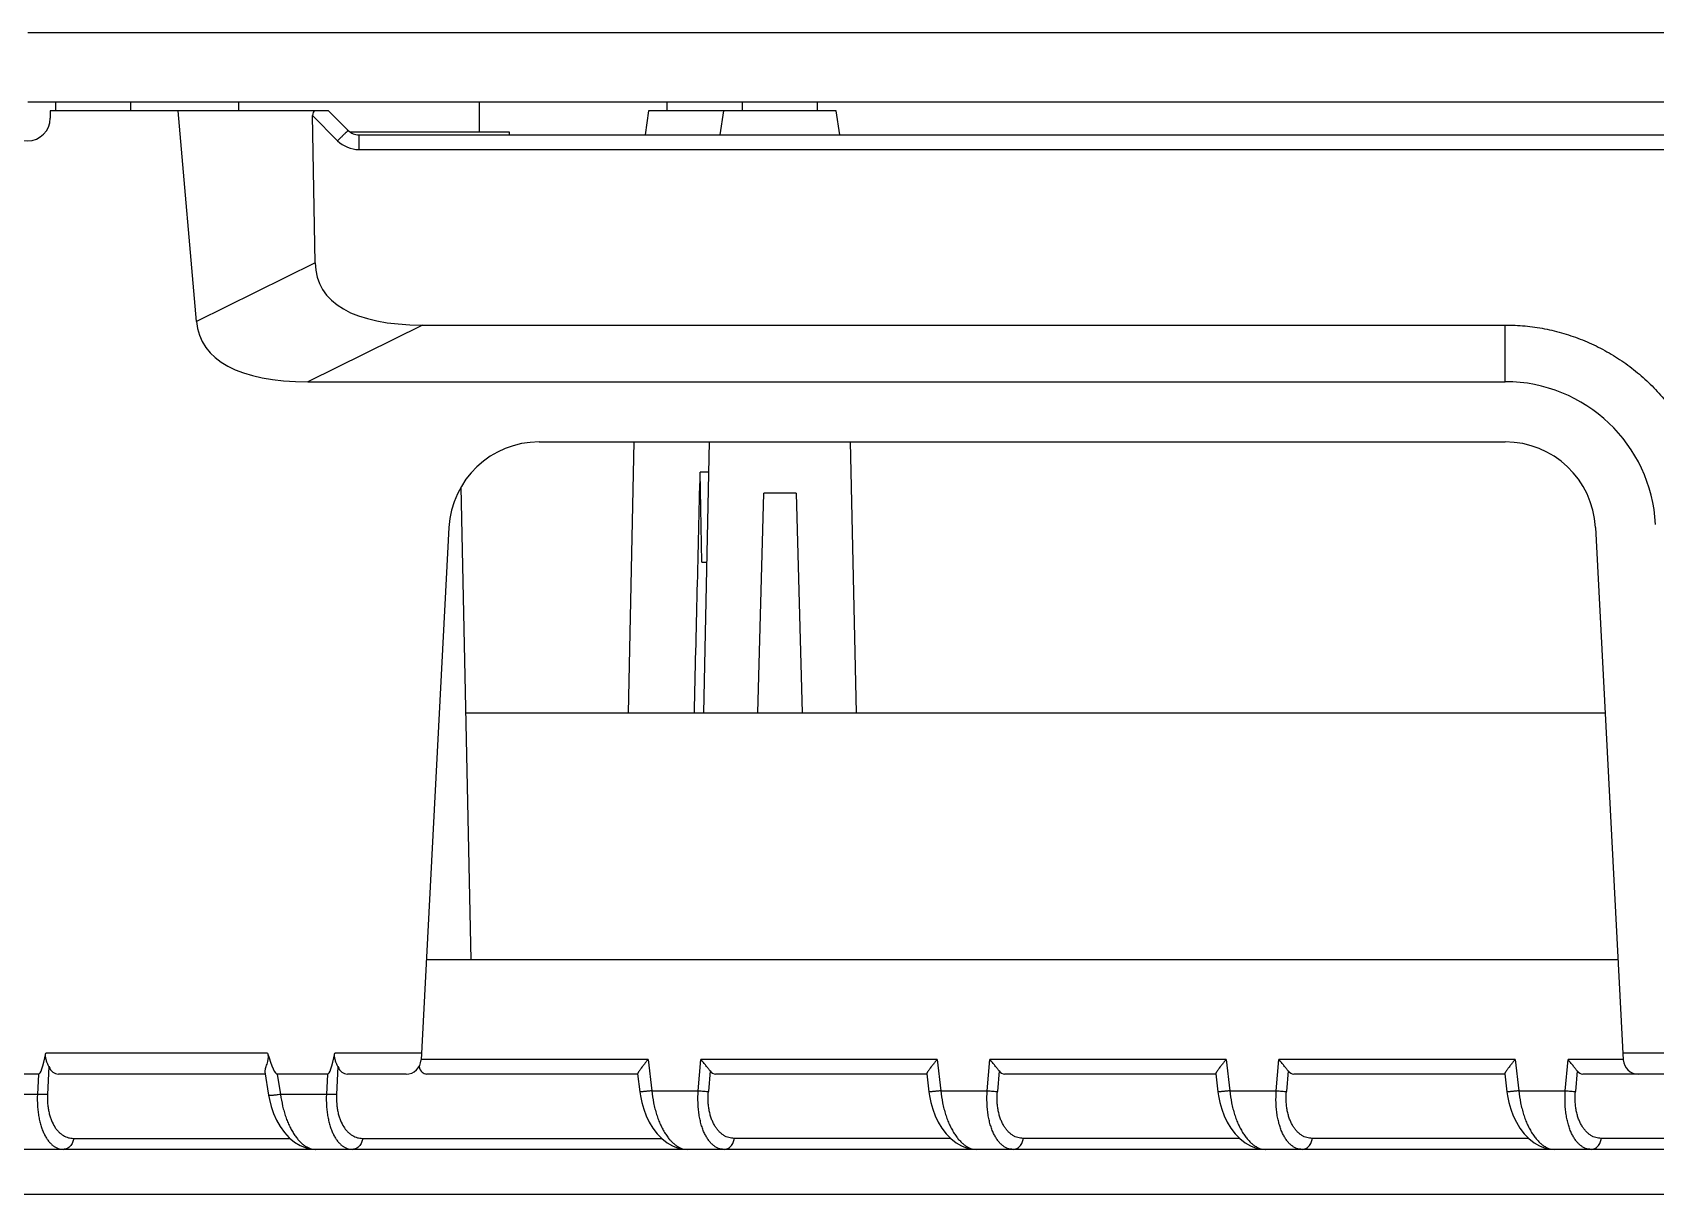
# Model space of a CAD drawing. Header units: millimetres. Extents: x 620 to 19791, y 2539 to 6969.
# Drawn here: x 1834.1 to 1888.1, y 3535.9 to 3574.5 of the extents above; entities that cross this region are included whole.
import ezdxf

# ---------------------------------------------------------------- set-up
doc = ezdxf.new("R2010")
doc.units = ezdxf.units.MM
doc.layers.add('_88746', color=7, linetype='Continuous')

msp = doc.modelspace()

# ---------------------------------------------------------------- linework, layer by layer
at = {"color": 7, "linetype": 'Continuous'}
for p, q in [((1855.23505, 3571.91922), (1855.23505, 3572.21922)), ((1857.73505, 3571.91922), (1857.73505, 3572.21922)), ((1860.23505, 3571.91922), (1860.23505, 3572.21922)), ((1843.98505, 3571.91922), (1834.73505, 3571.91922)), ((1834.73505, 3571.91922), (1834.73505, 3571.66922)), ((1839.59783, 3564.91512), (1838.98505, 3571.91922)), ((1843.452, 3571.75826), (1844.28505, 3570.9252)), ((1843.53978, 3566.8661), (1843.452, 3571.75826)), ((1843.98505, 3571.91922), (1844.63861, 3571.26567)), ((1854.61765, 3571.91922), (1854.50087, 3571.11922)), ((1860.85245, 3571.91922), (1854.61765, 3571.91922)), ((1857.00087, 3571.11922), (1857.11765, 3571.91922)), ((1860.96923, 3571.11922), (1860.85245, 3571.91922)), ((1844.99216, 3571.11922), (1902.97795, 3571.11922)), ((1844.99216, 3571.11922), (1844.99216, 3570.63231)), ((1844.99216, 3570.63231), (1902.97795, 3570.63231)), ((1843.53978, 3566.8661), (1839.59783, 3564.91512)), ((1847.09981, 3564.8021), (1843.29545, 3562.91922)), ((1847.09981, 3564.8021), (1883.08603, 3564.8021)), ((1883.08603, 3562.91922), (1883.08603, 3564.8021)), ((1843.29545, 3562.91922), (1883.08603, 3562.91922)), ((1850.98094, 3560.91922), (1883.08603, 3560.91922)), ((1853.94871, 3551.91922), (1854.13724, 3560.91922)), ((1856.44871, 3551.91922), (1856.63724, 3560.91922)), ((1861.52139, 3551.91922), (1861.33287, 3560.91922)), ((1856.61628, 3559.91856), (1856.3329, 3559.91856)), ((1856.39241, 3556.91922), (1856.3329, 3559.91856)), ((1848.38395, 3559.41113), (1848.71265, 3543.71922)), ((1858.25215, 3551.91922), (1858.44331, 3559.21922)), ((1859.5268, 3559.21922), (1858.44331, 3559.21922)), ((1859.5268, 3559.21922), (1859.71796, 3551.91922)), ((1847.98505, 3558.07623), (1847.05832, 3540.39305)), ((1886.08192, 3558.07623), (1887.00865, 3540.39305)), ((1856.39241, 3556.91922), (1856.55345, 3556.91922)), ((1848.54088, 3551.91922), (1886.40459, 3551.91922)), ((1886.83434, 3543.71922), (1847.23263, 3543.71922)), ((1841.95456, 3540.61922), (1834.58575, 3540.61922)), ((1847.07017, 3540.61922), (1844.18983, 3540.61922)), ((1854.59863, 3540.40613), (1847.059, 3540.40613)), ((1854.59863, 3540.40613), (1854.72377, 3539.36687)), ((1856.26769, 3539.36687), (1856.35816, 3540.40613)), ((1864.20271, 3540.40613), (1856.35816, 3540.40613)), ((1864.20271, 3540.40613), (1864.32785, 3539.36687)), ((1865.87177, 3539.36687), (1865.96224, 3540.40613)), ((1873.80679, 3540.40613), (1865.96224, 3540.40613)), ((1873.80679, 3540.40613), (1873.93193, 3539.36687)), ((1875.47585, 3539.36687), (1875.56632, 3540.40613)), ((1883.41087, 3540.40613), (1875.56632, 3540.40613)), ((1883.41087, 3540.40613), (1883.53601, 3539.36687)), ((1885.07993, 3539.36687), (1885.1704, 3540.40613)), ((1887.00797, 3540.40613), (1885.1704, 3540.40613)), ((1889.97496, 3540.61922), (1886.9968, 3540.61922)), ((1834.33983, 3539.91922), (1832.67625, 3539.91922)), ((1834.33983, 3539.91922), (1834.30746, 3539.24491)), ((1834.68798, 3540.17096), (1834.64353, 3539.24491)), ((1841.88084, 3539.91922), (1835.00439, 3539.91922)), ((1841.86927, 3539.99177), (1841.99286, 3539.21678)), ((1843.94391, 3539.91922), (1842.28033, 3539.91922)), ((1842.28033, 3539.91922), (1842.38787, 3539.24491)), ((1843.94391, 3539.91922), (1843.91154, 3539.24491)), ((1844.29206, 3540.17096), (1844.24762, 3539.24491)), ((1846.559, 3539.91922), (1844.60847, 3539.91922)), ((1854.25468, 3539.91922), (1847.24225, 3539.91922)), ((1854.25468, 3539.9271), (1854.32664, 3539.32952)), ((1856.66298, 3540.02276), (1856.60376, 3539.34248)), ((1863.85876, 3539.91922), (1856.84633, 3539.91922)), ((1863.85876, 3539.9271), (1863.93072, 3539.32952)), ((1866.26706, 3540.02276), (1866.20784, 3539.34248)), ((1873.46284, 3539.91922), (1866.45042, 3539.91922)), ((1873.46284, 3539.9271), (1873.5348, 3539.32952)), ((1875.87114, 3540.02276), (1875.81192, 3539.34248)), ((1883.06692, 3539.91922), (1876.0545, 3539.91922)), ((1883.06692, 3539.9271), (1883.13888, 3539.32952)), ((1885.47523, 3540.02276), (1885.416, 3539.34248)), ((1889.90125, 3539.91922), (1885.65858, 3539.91922)), ((1834.30746, 3539.24491), (1832.78379, 3539.24491)), ((1843.91154, 3539.24491), (1842.38787, 3539.24491)), ((1854.72377, 3539.36687), (1856.26769, 3539.36687)), ((1864.32785, 3539.36687), (1865.87177, 3539.36687)), ((1873.93193, 3539.36687), (1875.47585, 3539.36687)), ((1883.53601, 3539.36687), (1885.07993, 3539.36687)), ((1835.50746, 3537.78436), (1842.70366, 3537.78436)), ((1845.11154, 3537.78436), (1855.0512, 3537.78436)), ((1864.65528, 3537.78436), (1857.46109, 3537.78436)), ((1874.25937, 3537.78436), (1867.06517, 3537.78436)), ((1883.86345, 3537.78436), (1876.66926, 3537.78436)), ((1890.72406, 3537.78436), (1886.27334, 3537.78436)), ((1954.99079, 3537.41922), (1798.27988, 3537.41922)), ((1952.26382, 3535.91922), (1415.23752, 3535.91922))]:
    msp.add_line(p, q, dxfattribs=at)
for points in [[(1854.32664, 3539.32952), (1854.34493, 3539.20125), (1854.39064, 3538.9778), (1854.45511, 3538.75368), (1854.53871, 3538.53332), (1854.64133, 3538.32118), (1854.76271, 3538.12144), (1854.90255, 3537.93799), (1855.05979, 3537.77548), (1855.23162, 3537.63937), (1855.4142, 3537.53402), (1855.60237, 3537.46242), (1855.78966, 3537.42546), (1855.90464, 3537.41922)], [(1863.93072, 3539.32952), (1863.94902, 3539.20125), (1863.99472, 3538.9778), (1864.05919, 3538.75368), (1864.14279, 3538.53332), (1864.24541, 3538.32118), (1864.36679, 3538.12144), (1864.50663, 3537.93799), (1864.66388, 3537.77548), (1864.8357, 3537.63937), (1865.01828, 3537.53402), (1865.20645, 3537.46242), (1865.39374, 3537.42546), (1865.50872, 3537.41922)], [(1873.5348, 3539.32952), (1873.5531, 3539.20125), (1873.5988, 3538.9778), (1873.66327, 3538.75368), (1873.74687, 3538.53332), (1873.84949, 3538.32118), (1873.97087, 3538.12144), (1874.11071, 3537.93799), (1874.26796, 3537.77548), (1874.43979, 3537.63937), (1874.62236, 3537.53402), (1874.81053, 3537.46242), (1874.99782, 3537.42546), (1875.1128, 3537.41922)], [(1883.13888, 3539.32952), (1883.15718, 3539.20125), (1883.20288, 3538.9778), (1883.26736, 3538.75368), (1883.35095, 3538.53332), (1883.45358, 3538.32118), (1883.57495, 3538.12144), (1883.71479, 3537.93799), (1883.87204, 3537.77548), (1884.04387, 3537.63937), (1884.22645, 3537.53402), (1884.41461, 3537.46242), (1884.6019, 3537.42546), (1884.71688, 3537.41922)], [(1841.99286, 3539.21678), (1842.01817, 3539.07897), (1842.07636, 3538.84694), (1842.15531, 3538.61586), (1842.25522, 3538.39121), (1842.37574, 3538.17833), (1842.51637, 3537.98204), (1842.67636, 3537.80714), (1842.85306, 3537.65967), (1843.04222, 3537.54498), (1843.23806, 3537.46676), (1843.43324, 3537.42623), (1843.55464, 3537.41922)]]:
    msp.add_lwpolyline(points, dxfattribs=at)
for centre, radius, start, end in [((1833.98505, 3571.66922), 0.75, 180, 0), ((1844.99216, 3571.61922), 0.5, 225, 270), ((1844.99216, 3571.63231), 1, 225.00003, 269.99997), ((1883.08603, 3557.91922), 5, 3.000005, 89.999995), ((1850.98094, 3557.91922), 3, 90, 177), ((1883.08603, 3557.91922), 3, 3, 90), ((1846.559, 3540.41922), 0.5, 270, 357), ((1887.50797, 3540.41922), 0.5, 183, 270)]:
    msp.add_arc(centre, radius, start, end, dxfattribs=at)
for centre, major_axis, ratio, start_param, end_param in [((1844.80489, 3570.39228), (-1.30339, 1.51207), 0.23996636, -0.05487607, 0.28105778), ((1857.62374, 3573.11912), (13.90299, 7.01861), 0.32095722, 2.9879467, 3.70790332), ((1853.26497, 3570.96184), (13.49396, 6.67853), 0.33208874, 3.01262246, 3.73257909), ((1851.97545, 3402.26801), (5.63748, 216.57005), 0.00170734, -0.80787195, -0.75543555), ((1834.55844, 3544.50871), (0.22028, 4.58945), 0.08705628, -3.13741416, -2.57783287), ((1841.554, 3544.50871), (0.73182, -4.58905), 0.08607632, -0.57330709, -0.0137258), ((1844.16252, 3544.50871), (0.22028, 4.58945), 0.08705628, -3.13741416, -2.57783287), ((1835.077, 3540.61922), (0.12007, 0.69595), 0.62586933, -3.90985376, -3.03403232), ((1844.68108, 3540.61922), (0.12007, 0.69595), 0.62586933, -3.90985376, -3.03403232), ((1847.29412, 3540.41922), (0.08576, 0.49711), 0.62586933, -4.08208774, -3.03403232), ((1856.8982, 3540.41922), (0.08576, 0.49711), 0.62586933, -3.68925425, -3.03403232), ((1866.50228, 3540.41922), (0.08576, 0.49711), 0.62586933, -3.68925425, -3.03403232), ((1876.10636, 3540.41922), (0.08576, 0.49711), 0.62586933, -3.68925425, -3.03403232), ((1885.71045, 3540.41922), (0.08576, 0.49711), 0.62586933, -3.68925425, -3.03403232)]:
    msp.add_ellipse(centre, major_axis=major_axis, ratio=ratio, start_param=start_param, end_param=end_param, dxfattribs=at)
for points, knots in [([(1844.63861, 3571.26567), (1844.63854, 3571.26573), (1844.63825, 3571.26574), (1844.63748, 3571.2654), (1844.63597, 3571.26444), (1844.63361, 3571.26266), (1844.6304, 3571.26006), (1844.62639, 3571.25665), (1844.62157, 3571.25244), (1844.61596, 3571.24742), (1844.60957, 3571.24162), (1844.60241, 3571.23504), (1844.59137, 3571.22479), (1844.57581, 3571.21016), (1844.55515, 3571.19051), (1844.53195, 3571.16824), (1844.50643, 3571.14357), (1844.47882, 3571.11672), (1844.44939, 3571.08795), (1844.40727, 3571.04658), (1844.35226, 3570.99221), (1844.30774, 3570.94787), (1844.28505, 3570.9252)], [0, 0, 0, 0, 0.00054633, 0.00155504, 0.00526037, 0.01130091, 0.01969064, 0.03042326, 0.04347307, 0.05880885, 0.07639848, 0.09620593, 0.11818102, 0.16841868, 0.22665459, 0.29232978, 0.36483872, 0.44349259, 0.52756211, 0.61623965, 0.80409123, 1, 1, 1, 1]), ([(1883.08603, 3564.8021), (1883.30494, 3564.80213), (1883.74318, 3564.78117), (1884.39439, 3564.68736), (1885.0338, 3564.53186), (1885.55192, 3564.35206), (1885.95453, 3564.17917), (1886.34836, 3563.98731), (1886.82273, 3563.71258), (1887.35774, 3563.33029), (1887.85377, 3562.89881), (1888.30629, 3562.4221), (1888.71117, 3561.90456), (1889.0059, 3561.44302), (1889.21435, 3561.0584), (1889.40416, 3560.66435), (1889.60576, 3560.15551), (1889.78824, 3559.52481), (1889.90958, 3558.88022), (1889.94919, 3558.4448), (1889.95852, 3558.22704)], [0, 0, 0, 0, 0.06254764, 0.12513313, 0.18771313, 0.25028442, 0.2815754, 0.31286359, 0.37541158, 0.43794398, 0.50046435, 0.56296781, 0.62545822, 0.687934, 0.71917526, 0.75041269, 0.81286307, 0.87530014, 0.9377247, 1, 1, 1, 1]), ([(1834.68798, 3540.17096), (1834.67412, 3540.20339), (1834.65225, 3540.2529), (1834.62472, 3540.32119), (1834.60516, 3540.37623), (1834.58905, 3540.43408), (1834.57878, 3540.49465), (1834.57688, 3540.55703), (1834.5819, 3540.59863), (1834.58575, 3540.61922)], [0, 0, 0, 0, 0.22628958, 0.34728375, 0.47238562, 0.60091917, 0.73221369, 0.86557008, 1, 1, 1, 1]), ([(1841.95456, 3540.61922), (1841.95928, 3540.60344), (1841.96522, 3540.57943), (1841.9705, 3540.54697), (1841.97384, 3540.51449), (1841.97458, 3540.474), (1841.97045, 3540.4262), (1841.96257, 3540.37982), (1841.94884, 3540.32101), (1841.92826, 3540.25214), (1841.90681, 3540.1865), (1841.89161, 3540.13733), (1841.88205, 3540.1035), (1841.87446, 3540.07191), (1841.86933, 3540.04276), (1841.86714, 3540.01626), (1841.86803, 3539.99951), (1841.86927, 3539.99177)], [0, 0, 0, 0, 0.07684099, 0.11518078, 0.15336929, 0.22910258, 0.30369692, 0.37690784, 0.44842596, 0.58537254, 0.71208791, 0.77066474, 0.82548881, 0.8761217, 0.92218281, 0.96343718, 1, 1, 1, 1]), ([(1844.29206, 3540.17096), (1844.2782, 3540.20339), (1844.25634, 3540.2529), (1844.2288, 3540.32119), (1844.20924, 3540.37623), (1844.19313, 3540.43408), (1844.18286, 3540.49465), (1844.18096, 3540.55703), (1844.18598, 3540.59863), (1844.18983, 3540.61922)], [0, 0, 0, 0, 0.22628958, 0.34728375, 0.47238562, 0.60091917, 0.73221369, 0.86557008, 1, 1, 1, 1]), ([(1854.59863, 3540.40613), (1854.57871, 3540.38062), (1854.53917, 3540.33009), (1854.48078, 3540.25538), (1854.42481, 3540.18326), (1854.3805, 3540.1253), (1854.34764, 3540.08132), (1854.3254, 3540.0509), (1854.30536, 3540.02263), (1854.28795, 3539.99694), (1854.27368, 3539.9743), (1854.26421, 3539.95739), (1854.25883, 3539.94566), (1854.25619, 3539.93852), (1854.2547, 3539.93246), (1854.25449, 3539.92872), (1854.25468, 3539.9271)], [0, 0, 0, 0, 0.16399908, 0.32511918, 0.48049887, 0.62661492, 0.69477215, 0.75872036, 0.81757393, 0.87034692, 0.91593214, 0.95320966, 0.96842897, 0.98126807, 0.991732, 1, 1, 1, 1]), ([(1856.66298, 3540.02276), (1856.65326, 3540.03616), (1856.63238, 3540.06408), (1856.5864, 3540.12354), (1856.5228, 3540.20323), (1856.44196, 3540.303), (1856.38636, 3540.37136), (1856.35816, 3540.40613)], [0, 0, 0, 0, 0.10137184, 0.21351328, 0.46033392, 0.72578862, 1, 1, 1, 1]), ([(1864.20271, 3540.40613), (1864.18279, 3540.38062), (1864.14326, 3540.33009), (1864.08487, 3540.25538), (1864.02889, 3540.18326), (1863.98458, 3540.1253), (1863.95172, 3540.08132), (1863.92948, 3540.0509), (1863.90944, 3540.02263), (1863.89204, 3539.99694), (1863.87776, 3539.9743), (1863.86829, 3539.95739), (1863.86291, 3539.94566), (1863.86027, 3539.93852), (1863.85878, 3539.93246), (1863.85857, 3539.92872), (1863.85876, 3539.9271)], [0, 0, 0, 0, 0.16399908, 0.32511918, 0.48049887, 0.62661492, 0.69477215, 0.75872036, 0.81757393, 0.87034692, 0.91593214, 0.95320966, 0.96842897, 0.98126807, 0.991732, 1, 1, 1, 1]), ([(1866.26706, 3540.02276), (1866.25735, 3540.03616), (1866.23647, 3540.06408), (1866.19048, 3540.12354), (1866.12688, 3540.20323), (1866.04604, 3540.303), (1865.99044, 3540.37136), (1865.96224, 3540.40613)], [0, 0, 0, 0, 0.10137184, 0.21351328, 0.46033392, 0.72578862, 1, 1, 1, 1]), ([(1873.80679, 3540.40613), (1873.78687, 3540.38062), (1873.74734, 3540.33009), (1873.68895, 3540.25538), (1873.63297, 3540.18326), (1873.58867, 3540.1253), (1873.5558, 3540.08132), (1873.53356, 3540.0509), (1873.51352, 3540.02263), (1873.49612, 3539.99694), (1873.48184, 3539.9743), (1873.47237, 3539.95739), (1873.46699, 3539.94566), (1873.46435, 3539.93852), (1873.46286, 3539.93246), (1873.46265, 3539.92872), (1873.46284, 3539.9271)], [0, 0, 0, 0, 0.16399908, 0.32511918, 0.48049887, 0.62661492, 0.69477215, 0.75872036, 0.81757393, 0.87034692, 0.91593214, 0.95320966, 0.96842897, 0.98126807, 0.991732, 1, 1, 1, 1]), ([(1875.87114, 3540.02276), (1875.86143, 3540.03616), (1875.84055, 3540.06408), (1875.79456, 3540.12354), (1875.73097, 3540.20323), (1875.65012, 3540.303), (1875.59452, 3540.37136), (1875.56632, 3540.40613)], [0, 0, 0, 0, 0.10137184, 0.21351328, 0.46033392, 0.72578862, 1, 1, 1, 1]), ([(1883.41087, 3540.40613), (1883.39095, 3540.38062), (1883.35142, 3540.33009), (1883.29303, 3540.25538), (1883.23705, 3540.18326), (1883.19275, 3540.1253), (1883.15989, 3540.08132), (1883.13764, 3540.0509), (1883.1176, 3540.02263), (1883.1002, 3539.99694), (1883.08592, 3539.9743), (1883.07646, 3539.95739), (1883.07107, 3539.94566), (1883.06843, 3539.93852), (1883.06694, 3539.93246), (1883.06673, 3539.92872), (1883.06693, 3539.9271)], [0, 0, 0, 0, 0.16399908, 0.32511918, 0.48049887, 0.62661492, 0.69477215, 0.75872036, 0.81757393, 0.87034692, 0.91593214, 0.95320966, 0.96842897, 0.98126807, 0.991732, 1, 1, 1, 1]), ([(1885.47523, 3540.02276), (1885.46551, 3540.03616), (1885.44463, 3540.06408), (1885.39865, 3540.12354), (1885.33505, 3540.20323), (1885.2542, 3540.303), (1885.1986, 3540.37136), (1885.1704, 3540.40613)], [0, 0, 0, 0, 0.10137184, 0.21351328, 0.46033392, 0.72578862, 1, 1, 1, 1]), ([(1834.30746, 3539.24491), (1834.30256, 3539.11719), (1834.30455, 3538.92734), (1834.32722, 3538.67953), (1834.35336, 3538.50375), (1834.38836, 3538.33764), (1834.43165, 3538.18273), (1834.48257, 3538.04027), (1834.54042, 3537.91125), (1834.60449, 3537.79639), (1834.67407, 3537.6962), (1834.73725, 3537.62391), (1834.78992, 3537.57422), (1834.842, 3537.53129), (1834.90947, 3537.48659), (1834.99478, 3537.44764), (1835.08242, 3537.42433), (1835.1419, 3537.41922), (1835.17139, 3537.41922)], [0, 0, 0, 0, 0.17365158, 0.25734209, 0.33797061, 0.41495023, 0.48783805, 0.55633594, 0.62029801, 0.67972761, 0.73477424, 0.78573499, 0.80983113, 0.8330866, 0.87737408, 0.91936601, 0.9599356, 1, 1, 1, 1]), ([(1834.64353, 3539.24491), (1834.6337, 3539.24404), (1834.61242, 3539.24259), (1834.56422, 3539.24052), (1834.49494, 3539.23967), (1834.40418, 3539.24098), (1834.34038, 3539.24334), (1834.30746, 3539.24491)], [0, 0, 0, 0, 0.08805219, 0.19024736, 0.43045608, 0.70600243, 1, 1, 1, 1]), ([(1834.64353, 3539.24491), (1834.6385, 3539.1401), (1834.6408, 3538.98405), (1834.66494, 3538.78128), (1834.6925, 3538.63818), (1834.72913, 3538.50378), (1834.7873, 3538.34264), (1834.86117, 3538.19762), (1834.95029, 3538.07381), (1835.02016, 3537.99585), (1835.09434, 3537.9301), (1835.17216, 3537.87653), (1835.25299, 3537.8351), (1835.33625, 3537.80568), (1835.42133, 3537.78818), (1835.47881, 3537.78436), (1835.50746, 3537.78436)], [0, 0, 0, 0, 0.16716428, 0.24763715, 0.32510951, 0.39909493, 0.46929401, 0.59786118, 0.65658878, 0.71192865, 0.76428158, 0.81413352, 0.86203118, 0.90856555, 0.95435853, 1, 1, 1, 1]), ([(1842.38787, 3539.24491), (1842.36243, 3539.24088), (1842.31252, 3539.23341), (1842.23991, 3539.2238), (1842.1729, 3539.21625), (1842.1217, 3539.21169), (1842.08541, 3539.2094), (1842.06233, 3539.20841), (1842.04233, 3539.20808), (1842.02768, 3539.20836), (1842.01765, 3539.20898), (1842.01142, 3539.20958), (1842.00607, 3539.21034), (1842.00162, 3539.21126), (1841.99807, 3539.21234), (1841.99541, 3539.21357), (1841.99358, 3539.21498), (1841.99295, 3539.21621), (1841.99286, 3539.21678)], [0, 0, 0, 0, 0.19341939, 0.37907399, 0.55001943, 0.69988033, 0.76513457, 0.82312872, 0.87333541, 0.91534241, 0.93316518, 0.94883452, 0.96234097, 0.97369015, 0.98292273, 0.99015322, 0.99564276, 1, 1, 1, 1]), ([(1842.38787, 3539.24491), (1842.40446, 3539.11486), (1842.43857, 3538.92303), (1842.50262, 3538.67553), (1842.55783, 3538.50079), (1842.61995, 3538.33626), (1842.68821, 3538.18311), (1842.76182, 3538.0423), (1842.84003, 3537.91455), (1842.92214, 3537.80049), (1843.00747, 3537.70056), (1843.09539, 3537.61514), (1843.18534, 3537.54457), (1843.27677, 3537.48911), (1843.36915, 3537.44907), (1843.4619, 3537.42477), (1843.52423, 3537.41922), (1843.55481, 3537.41922)], [0, 0, 0, 0, 0.16957014, 0.25144708, 0.33057064, 0.40647293, 0.47880274, 0.54731261, 0.61185533, 0.67237667, 0.72891366, 0.78159962, 0.8306728, 0.87648709, 0.91952987, 0.96044502, 1, 1, 1, 1]), ([(1843.91154, 3539.24491), (1843.90664, 3539.11719), (1843.90863, 3538.92734), (1843.93131, 3538.67953), (1843.95744, 3538.50375), (1843.99244, 3538.33764), (1844.03573, 3538.18273), (1844.08665, 3538.04027), (1844.1445, 3537.91125), (1844.20857, 3537.79639), (1844.27815, 3537.6962), (1844.34133, 3537.62391), (1844.394, 3537.57422), (1844.44608, 3537.53129), (1844.51355, 3537.48659), (1844.59886, 3537.44764), (1844.6865, 3537.42433), (1844.74598, 3537.41922), (1844.77547, 3537.41922)], [0, 0, 0, 0, 0.17365158, 0.25734209, 0.33797061, 0.41495023, 0.48783805, 0.55633594, 0.62029801, 0.67972761, 0.73477424, 0.78573499, 0.80983113, 0.8330866, 0.87737408, 0.91936601, 0.9599356, 1, 1, 1, 1]), ([(1844.24762, 3539.24491), (1844.23778, 3539.24404), (1844.2165, 3539.24259), (1844.1683, 3539.24052), (1844.09902, 3539.23967), (1844.00826, 3539.24098), (1843.94446, 3539.24334), (1843.91154, 3539.24491)], [0, 0, 0, 0, 0.08805219, 0.19024736, 0.43045608, 0.70600243, 1, 1, 1, 1]), ([(1844.24762, 3539.24491), (1844.24259, 3539.1401), (1844.24489, 3538.98405), (1844.26902, 3538.78128), (1844.29658, 3538.63818), (1844.33321, 3538.50378), (1844.39138, 3538.34264), (1844.46525, 3538.19762), (1844.55437, 3538.07381), (1844.62424, 3537.99585), (1844.69842, 3537.9301), (1844.77624, 3537.87653), (1844.85707, 3537.8351), (1844.94033, 3537.80568), (1845.02541, 3537.78818), (1845.08289, 3537.78436), (1845.11154, 3537.78436)], [0, 0, 0, 0, 0.16716428, 0.24763715, 0.32510951, 0.39909493, 0.46929401, 0.59786118, 0.65658878, 0.71192865, 0.76428158, 0.81413352, 0.86203118, 0.90856555, 0.95435853, 1, 1, 1, 1]), ([(1854.72377, 3539.36687), (1854.698, 3539.36377), (1854.64746, 3539.35781), (1854.58516, 3539.3508), (1854.53751, 3539.34566), (1854.50423, 3539.34218), (1854.47306, 3539.33903), (1854.4443, 3539.33625), (1854.41821, 3539.33386), (1854.39506, 3539.33188), (1854.37506, 3539.33033), (1854.36045, 3539.32936), (1854.35048, 3539.32883), (1854.34434, 3539.32858), (1854.33911, 3539.32843), (1854.33479, 3539.3284), (1854.33143, 3539.32847), (1854.32893, 3539.32869), (1854.3275, 3539.3289), (1854.32667, 3539.32929), (1854.32664, 3539.32952)], [0, 0, 0, 0, 0.19497646, 0.38237298, 0.47096705, 0.55502673, 0.63373039, 0.70633373, 0.7721351, 0.8305152, 0.88090567, 0.92283941, 0.94050259, 0.95591149, 0.96903296, 0.97983563, 0.98829926, 0.99442548, 0.99824793, 1, 1, 1, 1]), ([(1854.72377, 3539.36687), (1854.73693, 3539.23021), (1854.76697, 3539.02796), (1854.82733, 3538.76612), (1854.88089, 3538.58014), (1854.94231, 3538.40449), (1855.0107, 3538.24058), (1855.08518, 3538.0896), (1855.1649, 3537.95245), (1855.24905, 3537.82985), (1855.33686, 3537.72236), (1855.42764, 3537.63042), (1855.52072, 3537.5544), (1855.6155, 3537.49464), (1855.7114, 3537.45145), (1855.80777, 3537.42523), (1855.8726, 3537.41922), (1855.90436, 3537.41922)], [0, 0, 0, 0, 0.16865458, 0.25058994, 0.32998634, 0.40628846, 0.47907174, 0.54802829, 0.61296402, 0.67378942, 0.73051561, 0.78325799, 0.83224622, 0.87783393, 0.92051977, 0.96097366, 1, 1, 1, 1]), ([(1857.12502, 3537.41922), (1857.09438, 3537.41922), (1857.03252, 3537.42475), (1856.94149, 3537.44996), (1856.85307, 3537.49208), (1856.78338, 3537.54033), (1856.72973, 3537.58665), (1856.67547, 3537.64036), (1856.61063, 3537.71847), (1856.53973, 3537.82653), (1856.475, 3537.9503), (1856.41722, 3538.08913), (1856.3672, 3538.2421), (1856.3257, 3538.40801), (1856.29343, 3538.58533), (1856.27098, 3538.77219), (1856.25457, 3539.03369), (1856.25838, 3539.23319), (1856.26769, 3539.36687)], [0, 0, 0, 0, 0.03945179, 0.0794543, 0.12098658, 0.16496445, 0.188131, 0.21218338, 0.26319682, 0.31847416, 0.37829248, 0.44276607, 0.51184484, 0.58531354, 0.66279076, 0.74373858, 0.82747252, 1, 1, 1, 1]), ([(1856.26769, 3539.36687), (1856.33154, 3539.36131), (1856.42231, 3539.35393), (1856.53437, 3539.34623), (1856.58252, 3539.34345), (1856.60376, 3539.34248)], [0, 0, 0, 0, 0.57059465, 0.81072658, 1, 1, 1, 1]), ([(1857.46109, 3537.78436), (1857.43135, 3537.78436), (1857.37167, 3537.78848), (1857.28338, 3537.80736), (1857.19713, 3537.83911), (1857.11356, 3537.88383), (1857.03334, 3537.94165), (1856.9572, 3538.01261), (1856.88588, 3538.0967), (1856.82022, 3538.19381), (1856.76109, 3538.30364), (1856.70943, 3538.42569), (1856.66616, 3538.55912), (1856.6322, 3538.70276), (1856.60832, 3538.85505), (1856.59057, 3539.06913), (1856.59423, 3539.23296), (1856.60376, 3539.34248)], [0, 0, 0, 0, 0.04503604, 0.09024658, 0.13626634, 0.18375481, 0.23333422, 0.28557562, 0.34097732, 0.39994266, 0.4627581, 0.52956934, 0.60035801, 0.6749182, 0.75284666, 0.833543, 1, 1, 1, 1]), ([(1864.32785, 3539.36687), (1864.30208, 3539.36377), (1864.25154, 3539.35781), (1864.18924, 3539.3508), (1864.14159, 3539.34566), (1864.10832, 3539.34218), (1864.07714, 3539.33903), (1864.04838, 3539.33625), (1864.0223, 3539.33386), (1863.99914, 3539.33188), (1863.97914, 3539.33033), (1863.96453, 3539.32936), (1863.95456, 3539.32883), (1863.94842, 3539.32858), (1863.94319, 3539.32843), (1863.93887, 3539.3284), (1863.93551, 3539.32847), (1863.93301, 3539.32869), (1863.93158, 3539.3289), (1863.93075, 3539.32929), (1863.93072, 3539.32952)], [0, 0, 0, 0, 0.19497646, 0.38237298, 0.47096705, 0.55502673, 0.63373039, 0.70633373, 0.7721351, 0.8305152, 0.88090567, 0.92283941, 0.94050259, 0.95591149, 0.96903296, 0.97983563, 0.98829926, 0.99442548, 0.99824793, 1, 1, 1, 1]), ([(1864.32785, 3539.36687), (1864.34101, 3539.23021), (1864.37105, 3539.02796), (1864.43141, 3538.76612), (1864.48497, 3538.58014), (1864.54639, 3538.40449), (1864.61478, 3538.24058), (1864.68926, 3538.0896), (1864.76898, 3537.95245), (1864.85313, 3537.82985), (1864.94094, 3537.72236), (1865.03172, 3537.63042), (1865.1248, 3537.5544), (1865.21958, 3537.49464), (1865.31548, 3537.45145), (1865.41185, 3537.42523), (1865.47668, 3537.41922), (1865.50844, 3537.41922)], [0, 0, 0, 0, 0.16865458, 0.25058994, 0.32998634, 0.40628846, 0.47907174, 0.54802829, 0.61296402, 0.67378942, 0.73051561, 0.78325799, 0.83224622, 0.87783393, 0.92051977, 0.96097366, 1, 1, 1, 1]), ([(1866.7291, 3537.41922), (1866.69846, 3537.41922), (1866.6366, 3537.42475), (1866.54557, 3537.44996), (1866.45715, 3537.49208), (1866.38746, 3537.54033), (1866.33381, 3537.58665), (1866.27955, 3537.64036), (1866.21471, 3537.71847), (1866.14382, 3537.82653), (1866.07908, 3537.9503), (1866.0213, 3538.08913), (1865.97128, 3538.2421), (1865.92978, 3538.40801), (1865.89751, 3538.58533), (1865.87506, 3538.77219), (1865.85865, 3539.03369), (1865.86246, 3539.23319), (1865.87177, 3539.36687)], [0, 0, 0, 0, 0.03945179, 0.0794543, 0.12098658, 0.16496445, 0.188131, 0.21218338, 0.26319682, 0.31847416, 0.37829248, 0.44276607, 0.51184484, 0.58531354, 0.66279076, 0.74373858, 0.82747252, 1, 1, 1, 1]), ([(1865.87177, 3539.36687), (1865.93562, 3539.36131), (1866.02639, 3539.35393), (1866.13845, 3539.34623), (1866.1866, 3539.34345), (1866.20784, 3539.34248)], [0, 0, 0, 0, 0.57059465, 0.81072658, 1, 1, 1, 1]), ([(1867.06517, 3537.78436), (1867.03543, 3537.78436), (1866.97575, 3537.78848), (1866.88747, 3537.80736), (1866.80121, 3537.83911), (1866.71764, 3537.88383), (1866.63742, 3537.94165), (1866.56128, 3538.01261), (1866.48996, 3538.0967), (1866.4243, 3538.19381), (1866.36517, 3538.30364), (1866.31351, 3538.42569), (1866.27025, 3538.55912), (1866.23628, 3538.70276), (1866.2124, 3538.85505), (1866.19465, 3539.06913), (1866.19831, 3539.23296), (1866.20784, 3539.34248)], [0, 0, 0, 0, 0.04503604, 0.09024658, 0.13626634, 0.18375481, 0.23333422, 0.28557562, 0.34097732, 0.39994266, 0.4627581, 0.52956934, 0.60035801, 0.6749182, 0.75284666, 0.833543, 1, 1, 1, 1]), ([(1873.93193, 3539.36687), (1873.90617, 3539.36377), (1873.85562, 3539.35781), (1873.79332, 3539.3508), (1873.74567, 3539.34566), (1873.7124, 3539.34218), (1873.68123, 3539.33903), (1873.65246, 3539.33625), (1873.62638, 3539.33386), (1873.60322, 3539.33188), (1873.58322, 3539.33033), (1873.56861, 3539.32936), (1873.55864, 3539.32883), (1873.5525, 3539.32858), (1873.54727, 3539.32843), (1873.54295, 3539.3284), (1873.53959, 3539.32847), (1873.53709, 3539.32869), (1873.53567, 3539.3289), (1873.53483, 3539.32929), (1873.5348, 3539.32952)], [0, 0, 0, 0, 0.19497646, 0.38237298, 0.47096705, 0.55502673, 0.63373039, 0.70633373, 0.7721351, 0.8305152, 0.88090567, 0.92283941, 0.94050259, 0.95591149, 0.96903296, 0.97983563, 0.98829926, 0.99442548, 0.99824793, 1, 1, 1, 1]), ([(1873.93193, 3539.36687), (1873.94509, 3539.23021), (1873.97513, 3539.02796), (1874.03549, 3538.76612), (1874.08906, 3538.58014), (1874.15047, 3538.40449), (1874.21886, 3538.24058), (1874.29334, 3538.0896), (1874.37306, 3537.95245), (1874.45721, 3537.82985), (1874.54502, 3537.72236), (1874.6358, 3537.63042), (1874.72888, 3537.5544), (1874.82366, 3537.49464), (1874.91956, 3537.45145), (1875.01593, 3537.42523), (1875.08076, 3537.41922), (1875.11253, 3537.41922)], [0, 0, 0, 0, 0.16865458, 0.25058994, 0.32998634, 0.40628846, 0.47907174, 0.54802829, 0.61296402, 0.67378942, 0.73051561, 0.78325799, 0.83224622, 0.87783393, 0.92051977, 0.96097366, 1, 1, 1, 1]), ([(1876.33318, 3537.41922), (1876.30254, 3537.41922), (1876.24068, 3537.42475), (1876.14966, 3537.44996), (1876.06123, 3537.49208), (1875.99154, 3537.54033), (1875.9379, 3537.58665), (1875.88363, 3537.64036), (1875.81879, 3537.71847), (1875.7479, 3537.82653), (1875.68316, 3537.9503), (1875.62539, 3538.08913), (1875.57536, 3538.2421), (1875.53386, 3538.40801), (1875.50159, 3538.58533), (1875.47914, 3538.77219), (1875.46273, 3539.03369), (1875.46654, 3539.23319), (1875.47585, 3539.36687)], [0, 0, 0, 0, 0.03945179, 0.0794543, 0.12098658, 0.16496445, 0.188131, 0.21218338, 0.26319682, 0.31847416, 0.37829248, 0.44276607, 0.51184484, 0.58531354, 0.66279076, 0.74373858, 0.82747252, 1, 1, 1, 1]), ([(1875.47585, 3539.36687), (1875.5397, 3539.36131), (1875.63047, 3539.35393), (1875.74253, 3539.34623), (1875.79069, 3539.34345), (1875.81192, 3539.34248)], [0, 0, 0, 0, 0.57059465, 0.81072658, 1, 1, 1, 1]), ([(1876.66926, 3537.78436), (1876.63951, 3537.78436), (1876.57983, 3537.78848), (1876.49155, 3537.80736), (1876.40529, 3537.83911), (1876.32172, 3537.88383), (1876.24151, 3537.94165), (1876.16536, 3538.01261), (1876.09405, 3538.0967), (1876.02838, 3538.19381), (1875.96926, 3538.30364), (1875.91759, 3538.42569), (1875.87433, 3538.55912), (1875.84036, 3538.70276), (1875.81648, 3538.85505), (1875.79873, 3539.06913), (1875.80239, 3539.23296), (1875.81192, 3539.34248)], [0, 0, 0, 0, 0.04503604, 0.09024658, 0.13626634, 0.18375481, 0.23333422, 0.28557562, 0.34097732, 0.39994266, 0.4627581, 0.52956934, 0.60035801, 0.6749182, 0.75284666, 0.833543, 1, 1, 1, 1]), ([(1883.53601, 3539.36687), (1883.51025, 3539.36377), (1883.4597, 3539.35781), (1883.3974, 3539.3508), (1883.34975, 3539.34566), (1883.31648, 3539.34218), (1883.28531, 3539.33903), (1883.25654, 3539.33625), (1883.23046, 3539.33386), (1883.2073, 3539.33188), (1883.1873, 3539.33033), (1883.1727, 3539.32936), (1883.16273, 3539.32883), (1883.15658, 3539.32858), (1883.15135, 3539.32843), (1883.14703, 3539.3284), (1883.14368, 3539.32847), (1883.14117, 3539.32869), (1883.13975, 3539.3289), (1883.13891, 3539.32929), (1883.13888, 3539.32952)], [0, 0, 0, 0, 0.19497646, 0.38237298, 0.47096705, 0.55502673, 0.63373039, 0.70633373, 0.7721351, 0.8305152, 0.88090567, 0.92283941, 0.94050259, 0.95591149, 0.96903296, 0.97983563, 0.98829926, 0.99442548, 0.99824793, 1, 1, 1, 1]), ([(1883.53601, 3539.36687), (1883.54918, 3539.23021), (1883.57921, 3539.02796), (1883.63957, 3538.76612), (1883.69314, 3538.58014), (1883.75456, 3538.40449), (1883.82294, 3538.24058), (1883.89743, 3538.0896), (1883.97714, 3537.95245), (1884.06129, 3537.82985), (1884.1491, 3537.72236), (1884.23988, 3537.63042), (1884.33296, 3537.5544), (1884.42774, 3537.49464), (1884.52364, 3537.45145), (1884.62001, 3537.42523), (1884.68484, 3537.41922), (1884.71661, 3537.41922)], [0, 0, 0, 0, 0.16865458, 0.25058994, 0.32998634, 0.40628846, 0.47907174, 0.54802829, 0.61296402, 0.67378942, 0.73051561, 0.78325799, 0.83224622, 0.87783393, 0.92051977, 0.96097366, 1, 1, 1, 1]), ([(1885.93726, 3537.41922), (1885.90662, 3537.41922), (1885.84476, 3537.42475), (1885.75374, 3537.44996), (1885.66531, 3537.49208), (1885.59563, 3537.54033), (1885.54198, 3537.58665), (1885.48771, 3537.64036), (1885.42288, 3537.71847), (1885.35198, 3537.82653), (1885.28724, 3537.9503), (1885.22947, 3538.08913), (1885.17944, 3538.2421), (1885.13794, 3538.40801), (1885.10567, 3538.58533), (1885.08322, 3538.77219), (1885.06681, 3539.03369), (1885.07062, 3539.23319), (1885.07993, 3539.36687)], [0, 0, 0, 0, 0.03945179, 0.0794543, 0.12098658, 0.16496445, 0.188131, 0.21218338, 0.26319682, 0.31847416, 0.37829248, 0.44276607, 0.51184484, 0.58531354, 0.66279076, 0.74373858, 0.82747252, 1, 1, 1, 1]), ([(1885.07993, 3539.36687), (1885.14378, 3539.36131), (1885.23455, 3539.35393), (1885.34661, 3539.34623), (1885.39477, 3539.34345), (1885.416, 3539.34248)], [0, 0, 0, 0, 0.57059465, 0.81072658, 1, 1, 1, 1]), ([(1886.27334, 3537.78436), (1886.2436, 3537.78436), (1886.18391, 3537.78848), (1886.09563, 3537.80736), (1886.00937, 3537.83911), (1885.9258, 3537.88383), (1885.84559, 3537.94165), (1885.76944, 3538.01261), (1885.69813, 3538.0967), (1885.63246, 3538.19381), (1885.57334, 3538.30364), (1885.52167, 3538.42569), (1885.47841, 3538.55912), (1885.44444, 3538.70276), (1885.42057, 3538.85505), (1885.40281, 3539.06913), (1885.40647, 3539.23296), (1885.416, 3539.34248)], [0, 0, 0, 0, 0.04503604, 0.09024658, 0.13626634, 0.18375481, 0.23333422, 0.28557562, 0.34097732, 0.39994266, 0.4627581, 0.52956934, 0.60035801, 0.6749182, 0.75284666, 0.833543, 1, 1, 1, 1]), ([(1835.50746, 3537.78436), (1835.50565, 3537.75985), (1835.49825, 3537.71137), (1835.476, 3537.64205), (1835.44334, 3537.57867), (1835.40134, 3537.52342), (1835.35137, 3537.47819), (1835.29507, 3537.44459), (1835.23438, 3537.4239), (1835.19224, 3537.41922), (1835.17139, 3537.41922)], [0, 0, 0, 0, 0.13539824, 0.2689244, 0.39946473, 0.52634175, 0.64928976, 0.76858307, 0.88507481, 1, 1, 1, 1]), ([(1845.11154, 3537.78436), (1845.10973, 3537.75985), (1845.10233, 3537.71137), (1845.08008, 3537.64205), (1845.04742, 3537.57867), (1845.00542, 3537.52342), (1844.95545, 3537.47819), (1844.89915, 3537.44459), (1844.83847, 3537.4239), (1844.79632, 3537.41922), (1844.77547, 3537.41922)], [0, 0, 0, 0, 0.13539824, 0.2689244, 0.39946473, 0.52634175, 0.64928976, 0.76858307, 0.88507481, 1, 1, 1, 1]), ([(1857.12502, 3537.41922), (1857.14588, 3537.41922), (1857.18802, 3537.4239), (1857.24871, 3537.44459), (1857.30501, 3537.47819), (1857.35498, 3537.52342), (1857.39697, 3537.57867), (1857.42963, 3537.64205), (1857.45188, 3537.71137), (1857.45929, 3537.75985), (1857.46109, 3537.78436)], [0, 0, 0, 0, 0.11492519, 0.23141692, 0.35071023, 0.47365825, 0.60053527, 0.7310756, 0.86460176, 1, 1, 1, 1]), ([(1866.7291, 3537.41922), (1866.74996, 3537.41922), (1866.7921, 3537.4239), (1866.85279, 3537.44459), (1866.90909, 3537.47819), (1866.95906, 3537.52342), (1867.00105, 3537.57867), (1867.03371, 3537.64205), (1867.05596, 3537.71137), (1867.06337, 3537.75985), (1867.06517, 3537.78436)], [0, 0, 0, 0, 0.11492519, 0.23141692, 0.35071023, 0.47365825, 0.60053527, 0.7310756, 0.86460176, 1, 1, 1, 1]), ([(1876.33318, 3537.41922), (1876.35404, 3537.41922), (1876.39618, 3537.4239), (1876.45687, 3537.44459), (1876.51317, 3537.47819), (1876.56314, 3537.52342), (1876.60513, 3537.57867), (1876.63779, 3537.64205), (1876.66005, 3537.71137), (1876.66745, 3537.75985), (1876.66926, 3537.78436)], [0, 0, 0, 0, 0.11492519, 0.23141692, 0.35071023, 0.47365825, 0.60053527, 0.7310756, 0.86460176, 1, 1, 1, 1]), ([(1885.93726, 3537.41922), (1885.95812, 3537.41922), (1886.00026, 3537.4239), (1886.06095, 3537.44459), (1886.11725, 3537.47819), (1886.16722, 3537.52342), (1886.20921, 3537.57867), (1886.24188, 3537.64205), (1886.26413, 3537.71137), (1886.27153, 3537.75985), (1886.27334, 3537.78436)], [0, 0, 0, 0, 0.11492519, 0.23141692, 0.35071023, 0.47365825, 0.60053527, 0.7310756, 0.86460176, 1, 1, 1, 1])]:
    msp.add_open_spline(points, degree=3, knots=knots, dxfattribs=at)
at = {"layer": '_88746', "color": 7, "linetype": 'Continuous'}
for p, q in [((1833.98505, 3574.51922), (1983.98505, 3574.51922)), ((1833.98505, 3572.21922), (1983.98505, 3572.21922)), ((1834.91505, 3571.91922), (1834.91505, 3572.21922)), ((1837.41505, 3571.91922), (1837.41505, 3572.21922)), ((1840.98505, 3572.21922), (1840.98505, 3571.91922)), ((1848.98505, 3572.21922), (1848.98505, 3571.21922)), ((1844.69229, 3571.21922), (1849.98505, 3571.21922)), ((1849.98505, 3571.21922), (1849.98505, 3571.11922))]:
    msp.add_line(p, q, dxfattribs=at)

doc.saveas('drawing.dxf')
